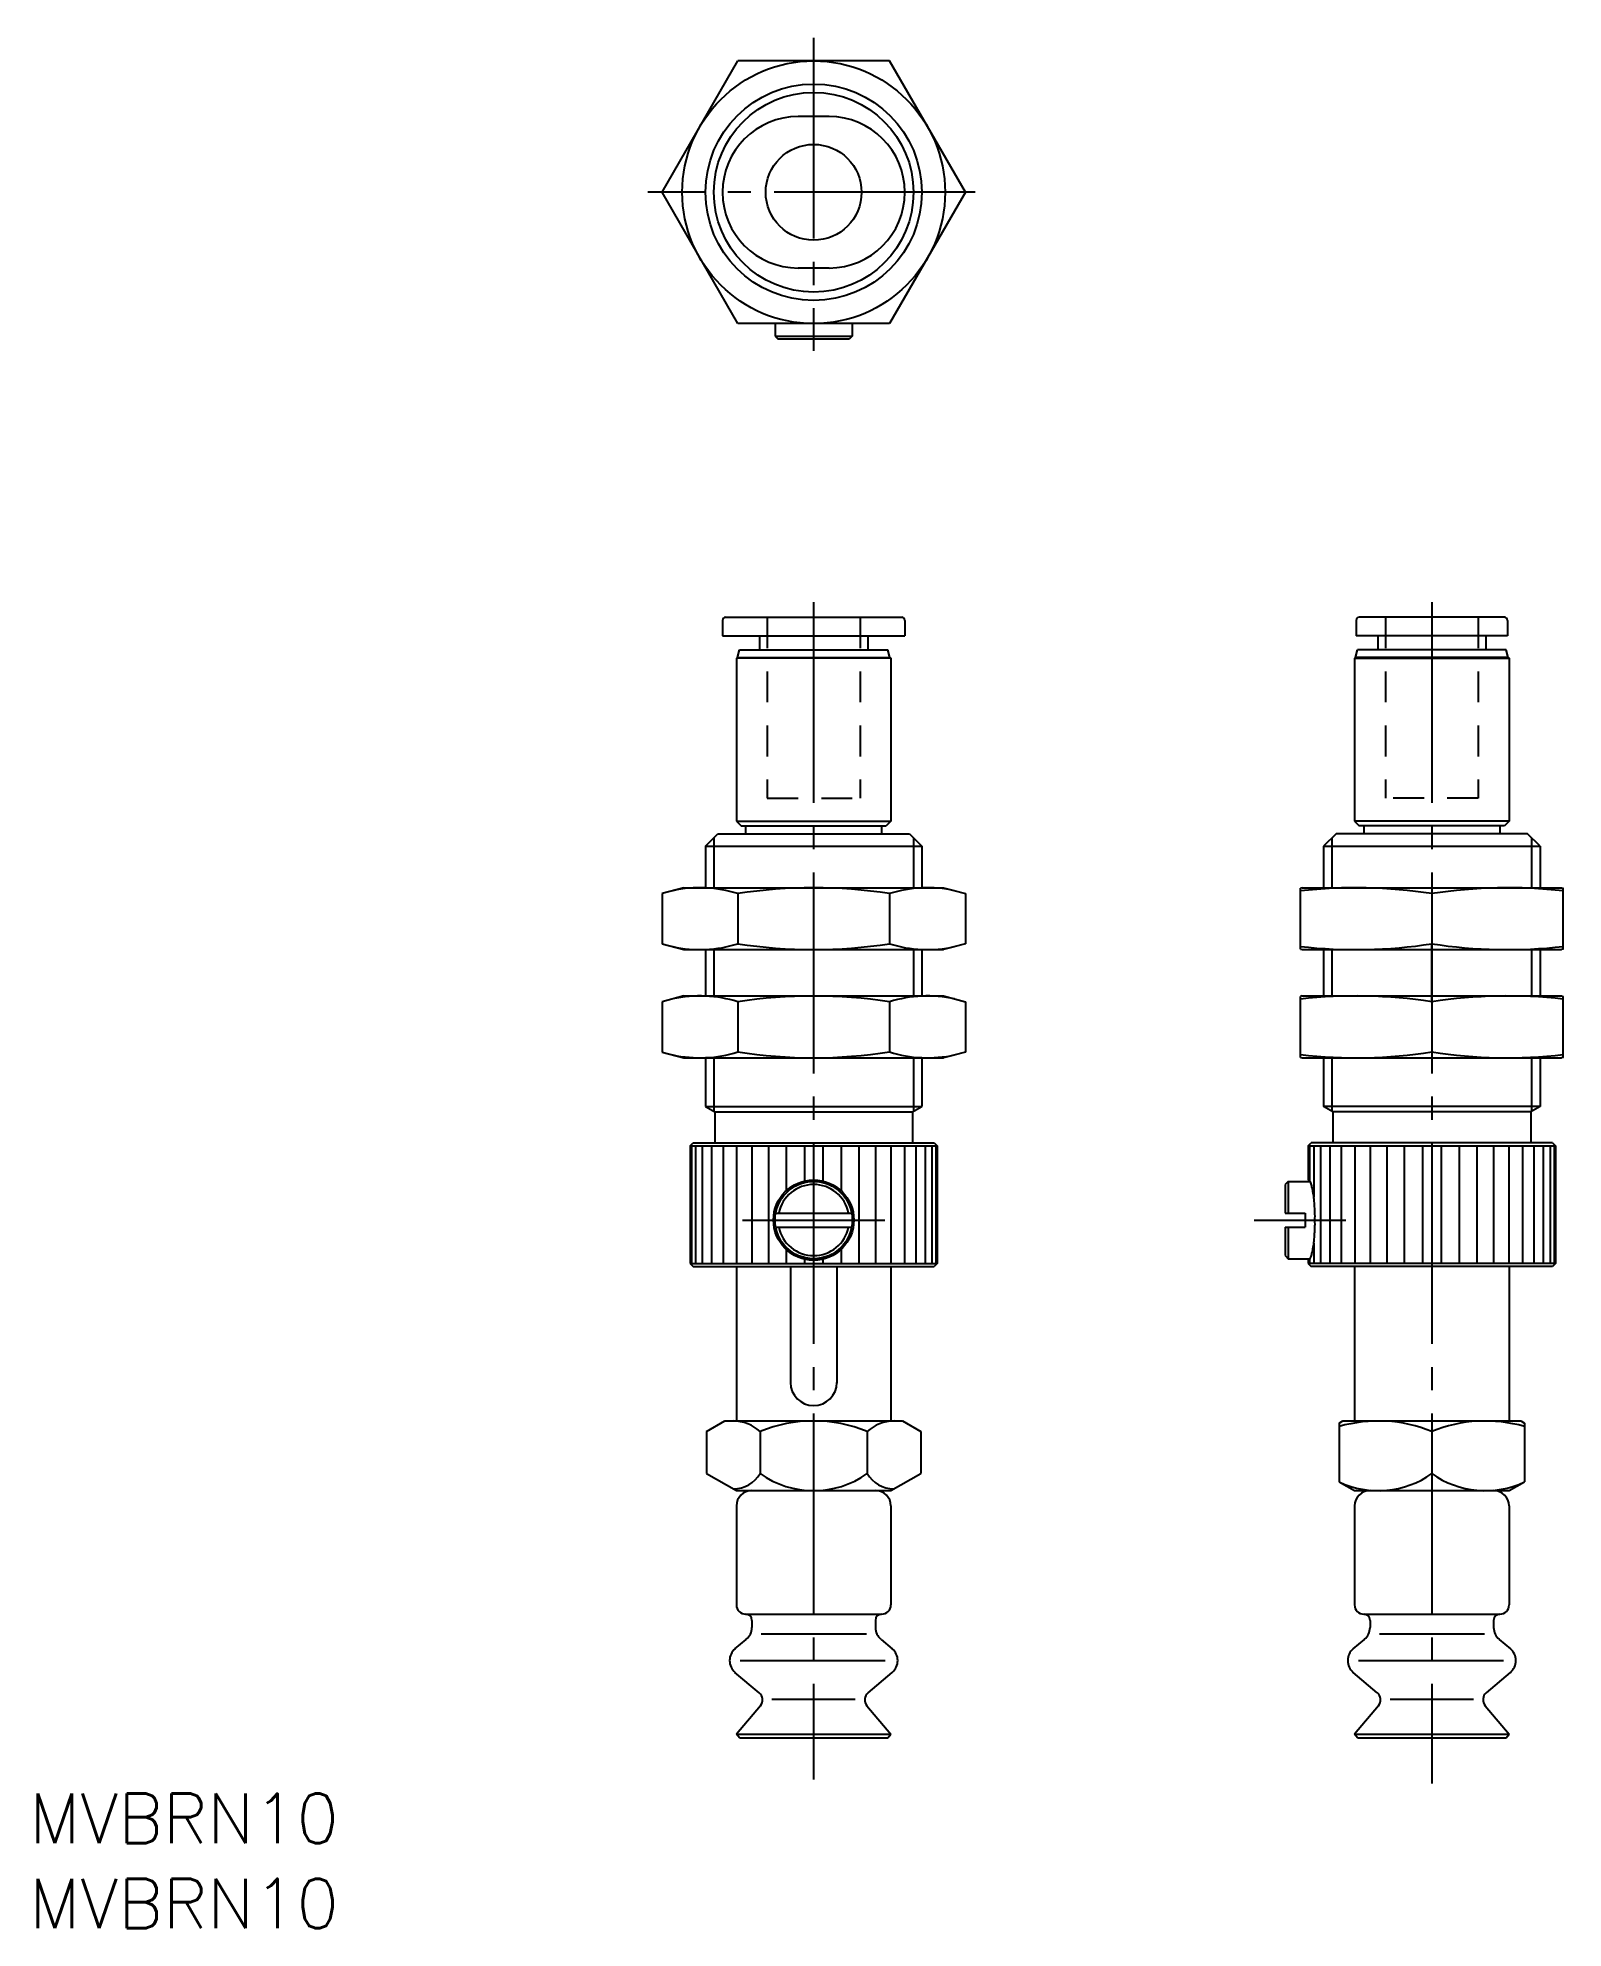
# Model space of a CAD drawing. Extents: x 33 to 132, y 68 to 191.
import ezdxf

# ---------------------------------------------------------------- set-up
doc = ezdxf.new("R2010")
doc.units = 0
doc.linetypes.add('CENTER', pattern=[17.5, 13, -1.5, 1.5, -1.5])
doc.linetypes.add('DASHED', pattern=[3.5, 2, -1.5])
doc.layers.get('0').update_dxf_attribs({"linetype": 'CONTINUOUS'})
doc.layers.add('CENTER', color=1, linetype='CENTER')
doc.styles.get("Standard").update_dxf_attribs({"font": 'txt.shx', "bigfont": 'extfont.shx'})

msp = doc.modelspace()

# ---------------------------------------------------------------- linework, layer by layer
at = {"color": 7, "linetype": 'CONTINUOUS'}
for p, q in [((73.69, 180.51), (78.59, 189.01)), ((88.41, 189.01), (78.59, 189.01)), ((93.32, 180.51), (88.41, 189.01)), ((84.5, 185.41), (82.5, 185.41)), ((78.59, 172.01), (73.69, 180.51)), ((93.32, 180.51), (88.41, 172.01)), ((84.5, 175.61), (82.5, 175.61)), ((88.41, 172.01), (78.59, 172.01)), ((81, 172.01), (81, 171.21)), ((86, 172.01), (86, 171.21)), ((81, 171.21), (86, 171.21)), ((81, 171.21), (81.2, 171.01)), ((85.8, 171.01), (81.2, 171.01)), ((86, 171.21), (85.8, 171.01)), ((77.8, 153.01), (89.2, 153.01)), ((128.2, 153.01), (118.8, 153.01)), ((77.6, 152.81), (77.6, 151.81)), ((77.6, 151.81), (89.4, 151.81)), ((80, 151.81), (80, 150.91)), ((87, 151.81), (87, 150.91)), ((89.4, 152.81), (89.4, 151.81)), ((118.6, 152.81), (118.6, 151.81)), ((128.4, 151.81), (118.6, 151.81)), ((120, 151.81), (120, 150.91)), ((127, 151.81), (127, 150.91)), ((128.4, 152.81), (128.4, 151.81)), ((78.57, 150.41), (78.7, 150.91)), ((78.7, 150.91), (88.3, 150.91)), ((88.43, 150.41), (88.3, 150.91)), ((118.57, 150.41), (118.7, 150.91)), ((128.3, 150.91), (118.7, 150.91)), ((128.43, 150.41), (128.3, 150.91)), ((78.57, 150.41), (78.5, 150.37)), ((88.5, 150.37), (78.5, 150.37)), ((78.5, 150.37), (78.5, 139.81)), ((78.57, 150.41), (88.43, 150.41)), ((88.43, 150.41), (88.5, 150.37)), ((88.5, 150.37), (88.5, 139.81)), ((118.57, 150.41), (118.5, 150.37)), ((118.5, 150.37), (118.5, 139.81)), ((118.5, 150.37), (128.5, 150.37)), ((128.43, 150.41), (118.57, 150.41)), ((128.43, 150.41), (128.5, 150.37)), ((128.5, 150.37), (128.5, 139.81)), ((78.5, 139.81), (88.5, 139.81)), ((78.5, 139.81), (78.8, 139.51)), ((78.8, 139.51), (88.2, 139.51)), ((79.1, 139.51), (79.1, 139.01)), ((87.9, 139.51), (87.9, 139.01)), ((88.5, 139.81), (88.2, 139.51)), ((118.5, 139.81), (118.8, 139.51)), ((128.5, 139.81), (118.5, 139.81)), ((128.2, 139.51), (118.8, 139.51)), ((119.1, 139.51), (119.1, 139.01)), ((127.9, 139.51), (127.9, 139.01)), ((128.5, 139.81), (128.2, 139.51)), ((76.5, 138.21), (77.3, 139.01)), ((77.3, 139.01), (89.7, 139.01)), ((89.7, 139.01), (90.5, 138.21)), ((117.3, 139.01), (116.5, 138.21)), ((129.7, 139.01), (117.3, 139.01)), ((130.5, 138.21), (129.7, 139.01)), ((76.5, 138.21), (76.5, 135.51)), ((90.5, 138.21), (90.5, 135.51)), ((116.5, 138.21), (116.5, 135.51)), ((130.5, 138.21), (130.5, 135.51)), ((75.1, 135.51), (73.69, 135.13)), ((73.69, 135.13), (73.69, 131.88)), ((75.1, 135.51), (91.9, 135.51)), ((78.59, 135.13), (78.59, 131.88)), ((88.41, 135.13), (88.41, 131.88)), ((91.9, 135.51), (93.32, 135.13)), ((93.32, 135.13), (93.32, 131.88)), ((115.1, 135.51), (115, 135.48)), ((115, 131.53), (115, 135.48)), ((115.1, 135.51), (131.9, 135.51)), ((123.5, 135.13), (123.5, 131.88)), ((131.9, 135.51), (132, 135.48)), ((132, 131.53), (132, 135.48)), ((73.69, 131.88), (75.1, 131.51)), ((75.1, 131.51), (91.9, 131.51)), ((76.5, 131.51), (76.5, 128.51)), ((90.5, 131.51), (90.5, 128.51)), ((93.32, 131.88), (91.9, 131.51)), ((115, 131.53), (115.1, 131.51)), ((115.1, 131.51), (131.9, 131.51)), ((116.5, 131.51), (116.5, 128.51)), ((130.5, 131.51), (130.5, 128.51)), ((132, 131.53), (131.9, 131.51)), ((75.1, 128.51), (73.69, 128.13)), ((75.1, 128.51), (91.9, 128.51)), ((91.9, 128.51), (93.32, 128.13)), ((115.1, 128.51), (115, 128.48)), ((115, 124.53), (115, 128.48)), ((115.1, 128.51), (131.9, 128.51)), ((131.9, 128.51), (132, 128.48)), ((132, 124.53), (132, 128.48)), ((73.69, 128.13), (73.69, 124.88)), ((78.59, 128.13), (78.59, 124.88)), ((88.41, 128.13), (88.41, 124.88)), ((93.32, 128.13), (93.32, 124.88)), ((123.5, 128.13), (123.5, 124.88)), ((73.69, 124.88), (75.1, 124.51)), ((93.32, 124.88), (91.9, 124.51)), ((75.1, 124.51), (91.9, 124.51)), ((76.5, 124.51), (76.5, 121.35)), ((90.5, 124.51), (90.5, 121.35)), ((115, 124.53), (115.1, 124.51)), ((115.1, 124.51), (131.9, 124.51)), ((116.5, 124.51), (116.5, 121.35)), ((130.5, 124.51), (130.5, 121.35)), ((132, 124.53), (131.9, 124.51)), ((76.5, 121.35), (77.1, 121.01)), ((89.9, 121.01), (90.5, 121.35)), ((117.1, 121.01), (116.5, 121.35)), ((130.5, 121.35), (129.9, 121.01)), ((77.1, 121.01), (89.9, 121.01)), ((77.1, 121.01), (77.1, 119.01)), ((89.9, 121.01), (89.9, 119.01)), ((117.1, 121.01), (117.1, 119.01)), ((129.9, 121.01), (117.1, 121.01)), ((129.9, 121.01), (129.9, 119.01)), ((75.5, 118.81), (75.7, 119.01)), ((75.5, 118.81), (91.5, 118.81)), ((75.7, 119.01), (91.3, 119.01)), ((91.3, 119.01), (91.5, 118.81)), ((115.5, 118.81), (115.7, 119.01)), ((115.5, 118.81), (131.5, 118.81)), ((131.3, 119.01), (115.7, 119.01)), ((131.3, 119.01), (131.5, 118.81)), ((114.2, 116.51), (114, 116.31)), ((114, 116.31), (114, 114.46)), ((114.2, 116.51), (115.62, 116.51)), ((114.2, 116.51), (114.2, 114.46)), ((81.04, 114.46), (85.96, 114.46)), ((114, 114.46), (115.3, 114.46)), ((115.3, 114.46), (115.3, 113.56)), ((81.04, 113.56), (85.96, 113.56)), ((114, 113.56), (115.3, 113.56)), ((114, 113.56), (114, 111.71)), ((114.2, 113.56), (114.2, 111.51)), ((114, 111.71), (114.2, 111.51)), ((114.2, 111.51), (115.62, 111.51)), ((75.5, 111.21), (75.7, 111.01)), ((75.5, 111.21), (91.5, 111.21)), ((75.7, 111.01), (91.3, 111.01)), ((78.5, 111.01), (78.5, 101.01)), ((82, 111.01), (82, 103.46)), ((85, 111.01), (85, 103.46)), ((88.5, 111.01), (88.5, 101.01)), ((91.5, 111.21), (91.3, 111.01)), ((115.5, 111.21), (115.7, 111.01)), ((131.5, 111.21), (115.5, 111.21)), ((131.3, 111.01), (115.7, 111.01)), ((118.5, 111.01), (118.5, 101.01)), ((128.5, 111.01), (128.5, 101.01)), ((131.5, 111.21), (131.3, 111.01)), ((76.57, 100.33), (77.75, 101.01)), ((76.57, 100.33), (76.57, 97.62)), ((77.75, 101.01), (89.25, 101.01)), ((80.04, 100.33), (80.04, 97.62)), ((86.96, 100.33), (86.96, 97.62)), ((89.25, 101.01), (90.43, 100.33)), ((90.43, 100.33), (90.43, 97.62)), ((117.5, 100.86), (117.75, 101.01)), ((117.5, 100.86), (117.5, 97.08)), ((117.75, 101.01), (129.25, 101.01)), ((123.5, 100.33), (123.5, 97.62)), ((129.25, 101.01), (129.5, 100.86)), ((129.5, 100.86), (129.5, 97.08)), ((76.57, 97.62), (78.5, 96.51)), ((88.5, 96.51), (90.43, 97.62)), ((117.5, 97.08), (118.5, 96.51)), ((128.5, 96.51), (129.5, 97.08)), ((78.5, 96.51), (88.5, 96.51)), ((78.5, 95.51), (78.5, 89.11)), ((88.5, 95.51), (88.5, 89.11)), ((118.5, 96.51), (128.5, 96.51)), ((118.5, 95.51), (118.5, 89.11)), ((128.5, 95.51), (128.5, 89.11)), ((79.1, 88.51), (87.9, 88.51)), ((79.5, 88.11), (79.5, 87.65)), ((87.5, 88.11), (87.5, 87.65)), ((119.1, 88.51), (127.9, 88.51)), ((119.5, 88.11), (119.5, 87.65)), ((127.5, 88.11), (127.5, 87.65)), ((78.41, 86.27), (79.14, 86.88)), ((80.11, 87.23), (86.91, 87.23)), ((87.86, 86.88), (88.59, 86.27)), ((118.41, 86.27), (119.14, 86.88)), ((120.11, 87.23), (126.91, 87.23)), ((127.86, 86.88), (128.59, 86.27)), ((79.97, 83.43), (78.41, 84.74)), ((78.75, 85.51), (88.13, 85.51)), ((87.03, 83.43), (88.59, 84.74)), ((119.97, 83.43), (118.41, 84.74)), ((118.75, 85.51), (128.13, 85.51)), ((127.03, 83.43), (128.59, 84.74)), ((80.05, 82.58), (78.5, 80.74)), ((80.8, 83.02), (86.18, 83.02)), ((86.95, 82.58), (88.5, 80.74)), ((120.05, 82.58), (118.5, 80.74)), ((120.8, 83.02), (126.19, 83.02)), ((126.95, 82.58), (128.5, 80.74)), ((78.5, 80.74), (88.5, 80.74)), ((78.7, 80.51), (78.5, 80.74)), ((88.3, 80.51), (88.5, 80.74)), ((118.5, 80.74), (128.5, 80.74)), ((118.7, 80.51), (118.5, 80.74)), ((128.3, 80.51), (128.5, 80.74)), ((78.7, 80.51), (88.3, 80.51)), ((118.7, 80.51), (128.3, 80.51))]:
    msp.add_line(p, q, dxfattribs=at)
at = {"color": 3, "linetype": 'DASHED'}
for p, q in [((80.5, 153.01), (80.5, 141.31)), ((86.5, 153.01), (86.5, 141.31)), ((120.5, 153.01), (120.5, 141.31)), ((126.5, 153.01), (126.5, 141.31)), ((80.5, 141.31), (86.5, 141.31)), ((126.5, 141.31), (120.5, 141.31))]:
    msp.add_line(p, q, dxfattribs=at)
at = {"color": 3, "linetype": 'CONTINUOUS'}
for p, q in [((77.04, 138.75), (77.04, 135.51)), ((89.96, 138.75), (89.96, 135.51)), ((117.04, 138.75), (117.04, 135.51)), ((129.96, 138.75), (129.96, 135.51)), ((76.5, 138.21), (90.5, 138.21)), ((116.5, 138.21), (130.5, 138.21)), ((77.04, 131.51), (77.04, 128.51)), ((89.96, 131.51), (89.96, 128.51)), ((117.04, 131.51), (117.04, 128.51)), ((129.96, 131.51), (129.96, 128.51)), ((77.04, 124.51), (77.04, 121.04)), ((89.96, 124.51), (89.96, 121.04)), ((117.04, 124.51), (117.04, 121.04)), ((129.96, 124.51), (129.96, 121.04)), ((76.5, 121.35), (90.5, 121.35)), ((130.5, 121.35), (116.5, 121.35)), ((75.5, 118.81), (75.5, 111.21)), ((75.59, 118.81), (75.59, 111.21)), ((75.86, 118.81), (75.86, 111.21)), ((76.29, 118.81), (76.29, 111.21)), ((76.89, 118.81), (76.89, 111.21)), ((77.64, 118.81), (77.64, 111.21)), ((78.51, 118.81), (78.51, 111.21)), ((79.5, 118.81), (79.5, 111.21)), ((80.58, 118.81), (80.58, 111.21)), ((81.72, 118.81), (81.72, 115.9)), ((82.9, 118.81), (82.9, 116.54)), ((84.1, 118.81), (84.1, 116.54)), ((85.28, 118.81), (85.28, 115.9)), ((86.42, 118.81), (86.42, 111.21)), ((87.5, 118.81), (87.5, 111.21)), ((88.49, 118.81), (88.49, 111.21)), ((89.37, 118.81), (89.37, 111.21)), ((90.11, 118.81), (90.11, 111.21)), ((90.71, 118.81), (90.71, 111.21)), ((91.15, 118.81), (91.15, 111.21)), ((91.41, 118.81), (91.41, 111.21)), ((91.5, 118.81), (91.5, 111.21)), ((115.5, 118.81), (115.5, 116.61)), ((115.59, 118.81), (115.59, 116.55)), ((115.86, 118.81), (115.86, 115.5)), ((116.29, 118.81), (116.29, 111.21)), ((116.89, 118.81), (116.89, 111.21)), ((117.64, 118.81), (117.64, 111.21)), ((118.51, 118.81), (118.51, 111.21)), ((119.5, 118.81), (119.5, 111.21)), ((120.58, 118.81), (120.58, 111.21)), ((121.72, 118.81), (121.72, 111.21)), ((122.9, 118.81), (122.9, 111.21)), ((124.1, 118.81), (124.1, 111.21)), ((125.28, 118.81), (125.28, 111.21)), ((126.42, 118.81), (126.42, 111.21)), ((127.5, 118.81), (127.5, 111.21)), ((128.49, 118.81), (128.49, 111.21)), ((129.37, 118.81), (129.37, 111.21)), ((130.11, 118.81), (130.11, 111.21)), ((130.71, 118.81), (130.71, 111.21)), ((131.15, 118.81), (131.15, 111.21)), ((131.41, 118.81), (131.41, 111.21)), ((131.5, 118.81), (131.5, 111.21)), ((81.72, 112.11), (81.72, 111.21)), ((82.9, 111.48), (82.9, 111.21)), ((84.1, 111.48), (84.1, 111.21)), ((85.28, 112.11), (85.28, 111.21)), ((115.5, 111.41), (115.5, 111.21)), ((115.59, 111.46), (115.59, 111.21)), ((115.86, 112.51), (115.86, 111.21))]:
    msp.add_line(p, q, dxfattribs=at)
at = {"color": 7, "linetype": 'CONTINUOUS'}
msp.add_lwpolyline([(115.5, 111.41, 0.049127), (115.59, 111.46, 0.049127), (115.67, 111.6, 0.049127), (115.74, 111.84, 0.049127), (115.81, 112.17, 0.049127), (115.86, 112.56, 0.049127), (115.9, 113.01, 0.049127), (115.93, 113.5, 0.049127), (115.93, 114.01, 0.049127), (115.93, 114.51, 0.049127), (115.9, 115, 0.049127), (115.86, 115.45, 0.049127), (115.81, 115.84, 0.049127), (115.74, 116.17, 0.049127), (115.67, 116.41, 0.049127), (115.59, 116.56, 0.049127), (115.5, 116.61, -1)], format="xyb", dxfattribs=at)
for centre, radius in [((83.5, 180.51), 8.5), ((83.5, 180.51), 7), ((83.5, 180.51), 6.46), ((83.5, 180.51), 3.1), ((83.5, 114.01), 2.6), ((83.5, 114.01), 2.5)]:
    msp.add_circle(centre, radius, dxfattribs=at)
for centre, radius, start, end in [((82.5, 180.51), 4.9, 90, 270), ((84.5, 180.51), 4.9, 270, 90), ((77.8, 152.81), 0.2, 90, 180), ((89.2, 152.81), 0.2, 0, 90), ((118.8, 152.81), 0.2, 90, 180), ((128.2, 152.81), 0.2, 0, 90), ((76.14, 127.38), 8.13, 72.433, 102.4323), ((83.5, 103.56), 31.95, 81.1646, 98.8354), ((90.86, 127.38), 8.13, 77.5671, 107.567), ((118.59, 103.56), 31.95, 81.1646, 96.456), ((128.41, 103.56), 31.95, 83.544, 98.8354), ((76.14, 139.64), 8.13, 257.5671, 287.567), ((83.5, 163.46), 31.95, 261.1646, 278.8354), ((90.86, 139.64), 8.13, 252.433, 282.4322), ((118.59, 163.46), 31.95, 263.544, 278.8354), ((128.41, 163.46), 31.95, 261.1646, 276.456), ((76.14, 120.38), 8.13, 72.433, 102.4323), ((83.5, 96.56), 31.95, 81.1646, 98.8354), ((90.86, 120.38), 8.13, 77.5671, 107.567), ((118.59, 96.56), 31.95, 81.1646, 96.456), ((128.41, 96.56), 31.95, 83.544, 98.8354), ((76.14, 132.64), 8.13, 257.5671, 287.567), ((83.5, 156.46), 31.95, 261.1646, 278.8354), ((90.86, 132.64), 8.13, 252.433, 282.4322), ((118.59, 156.46), 31.95, 263.544, 278.8354), ((128.41, 156.46), 31.95, 261.1646, 276.456), ((83.5, 114.01), 2.3, 11.2828, 168.7172), ((83.5, 114.01), 2.3, 191.2828, 348.7172), ((83.5, 103.51), 1.5, 180, 0), ((78.3, 98.46), 2.55, 47.1167, 90), ((83.5, 91.85), 9.16, 67.7805, 112.2195), ((88.7, 98.46), 2.55, 90, 132.8833), ((120.04, 91.85), 9.16, 67.7805, 106.0711), ((126.96, 91.85), 9.16, 73.9289, 112.2195), ((78.3, 98.62), 2, 270, 330), ((83.5, 102.45), 5.95, 234.3687, 305.6313), ((88.7, 98.62), 2, 210, 270), ((120.04, 102.45), 5.95, 244.7562, 305.6313), ((126.96, 102.45), 5.95, 234.3687, 295.2437), ((79.5, 95.51), 1, 90, 180), ((87.5, 95.51), 1, 0, 90), ((119.5, 95.51), 1, 90, 180), ((127.5, 95.51), 1, 0, 90), ((79.1, 89.11), 0.6, 180, 270), ((79.1, 88.11), 0.4, 0, 90), ((87.9, 88.11), 0.4, 90, 180), ((87.9, 89.11), 0.6, 270, 0), ((119.1, 89.11), 0.6, 180, 270), ((119.1, 88.11), 0.4, 0, 90), ((127.9, 88.11), 0.4, 90, 180), ((127.9, 89.11), 0.6, 270, 0), ((78.5, 87.65), 1, 310, 0), ((88.5, 87.65), 1, 180, 230), ((118.5, 87.65), 1, 310, 0), ((128.5, 87.65), 1, 180, 230), ((79.06, 85.51), 1, 130, 230), ((87.94, 85.51), 1, 310, 50), ((119.06, 85.51), 1, 130, 230), ((127.94, 85.51), 1, 310, 50), ((79.59, 82.97), 0.6, 320, 50), ((87.41, 82.97), 0.6, 130, 220), ((119.59, 82.97), 0.6, 320, 50), ((127.41, 82.97), 0.6, 130, 220)]:
    msp.add_arc(centre, radius, start, end, dxfattribs=at)
at = {"layer": 'CENTER', "color": 1, "linetype": 'CENTER'}
for p, q in [((83.5, 190.51), (83.5, 170.25)), ((93.94, 180.51), (72.78, 180.51)), ((83.5, 154), (83.5, 77.82)), ((123.5, 154), (123.5, 77.56)), ((123.5, 128.13), (123.5, 131.88)), ((78.9, 114.01), (88.1, 114.01)), ((112, 114.01), (117.93, 114.01))]:
    msp.add_line(p, q, dxfattribs=at)

# ---------------------------------------------------------------- texts
at = {"color": 7, "linetype": 'CONTINUOUS'}
for p in [(32.75, 73.7), (32.75, 68.19)]:
    msp.add_text('MVBRN10', height=3.2, dxfattribs=at).set_placement(p)

doc.saveas('drawing.dxf')
